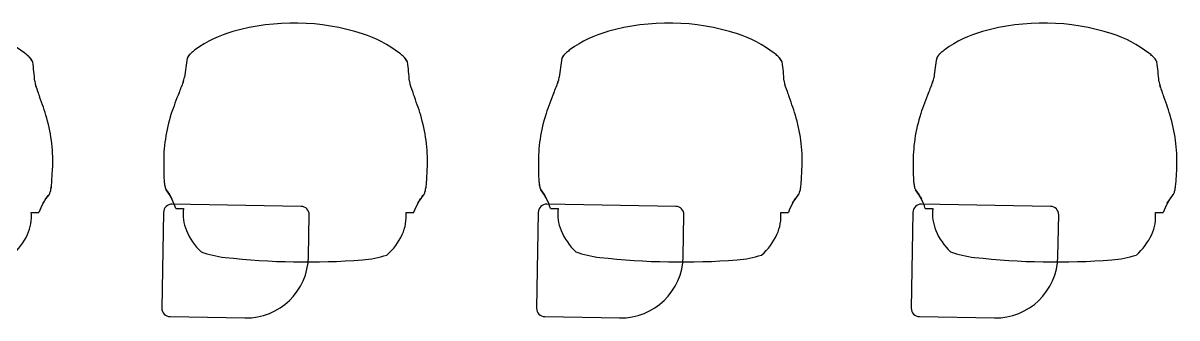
# Model space of a CAD drawing. Header units: inches. Extents: x 318758 to 339823, y 367287 to 384892.
# Drawn here: x 322170 to 324941, y 372858 to 373566 of the extents above; entities that cross this region are included whole.
import ezdxf

# ---------------------------------------------------------------- set-up
doc = ezdxf.new("R2010")
doc.units = ezdxf.units.IN
doc.header["$MEASUREMENT"] = 0
doc.layers.add('freecads.com', color=7, linetype='Continuous')

msp = doc.modelspace()

# ---------------------------------------------------------------- linework, layer by layer
at = {"layer": 'freecads.com'}
for p, q in [((322239.2, 373188.4), (322240.6, 373214)), ((322507.5, 373225), (322508, 373199.5)), ((323139.2, 373188.4), (323140.6, 373214)), ((323407.5, 373225), (323408, 373199.5)), ((324039.2, 373188.4), (324040.6, 373214)), ((324307.5, 373225), (324308, 373199.5)), ((324939.2, 373188.4), (324940.6, 373214)), ((322837.4, 373125.6), (322527.5, 373131)), ((323737.4, 373125.6), (323427.5, 373131)), ((324637.4, 373125.6), (324327.5, 373131)), ((322189.6, 373111.1), (322208, 373110.8)), ((322507.1, 373111.4), (322503.1, 372881.4)), ((322536.5, 373120.8), (322554.9, 373120.5)), ((322855.3, 373005.3), (322857.1, 373105.3)), ((323089.6, 373111.1), (323108, 373110.8)), ((323407.1, 373111.4), (323403.1, 372881.4)), ((323436.5, 373120.8), (323454.9, 373120.5)), ((323755.3, 373005.3), (323757.1, 373105.3)), ((323989.6, 373111.1), (324008, 373110.8)), ((324307.1, 373111.4), (324303.1, 372881.4)), ((324336.5, 373120.8), (324354.9, 373120.5)), ((324655.3, 373005.3), (324657.1, 373105.3)), ((324889.6, 373111.1), (324908, 373110.8)), ((322522.7, 372861.1), (322702.7, 372857.9)), ((323422.7, 372861.1), (323602.7, 372857.9)), ((324322.7, 372861.1), (324502.7, 372857.9))]:
    msp.add_line(p, q, dxfattribs=at)
for centre, radius, start, end in [((322750, 373273), 283, 105.5907, 125.8822), ((322820.6, 373024.9), 541, 72.2619, 105.7381), ((323650, 373273), 283, 105.5907, 125.8822), ((323720.6, 373024.9), 541, 72.2619, 105.7381), ((324550, 373273), 283, 105.5907, 125.8822), ((324620.6, 373024.9), 541, 72.2619, 105.7381), ((321999.9, 373270.4), 283, 52.1178, 72.4093), ((322899.9, 373270.4), 283, 52.1178, 72.4093), ((323799.9, 373270.4), 283, 52.1178, 72.4093), ((324699.9, 373270.4), 283, 52.1178, 72.4093), ((322066.1, 373356.5), 174.5, 48.1264, 51.9094), ((322597.4, 373466), 36.8, 127.4418, 154.7108), ((322686.9, 373361.3), 174.5, 126.0906, 129.8736), ((322966.1, 373356.5), 174.5, 48.1264, 51.9094), ((323497.4, 373466), 36.8, 127.4418, 154.7108), ((323586.9, 373361.3), 174.5, 126.0906, 129.8736), ((323866.1, 373356.5), 174.5, 48.1264, 51.9094), ((324397.4, 373466), 36.8, 127.4418, 154.7108), ((324486.9, 373361.3), 174.5, 126.0906, 129.8736), ((324766.1, 373356.5), 174.5, 48.1264, 51.9094), ((322159.1, 373457.9), 36.8, 23.2892, 50.5582), ((321711.5, 373399.5), 486.9, 3.1683, 8.6207), ((323042.7, 373392), 486.9, 169.3793, 174.8316), ((323059.1, 373457.9), 36.8, 23.2892, 50.5582), ((322611.5, 373399.5), 486.9, 3.1683, 8.6207), ((323942.7, 373392), 486.9, 169.3793, 174.8316), ((323959.1, 373457.9), 36.8, 23.2892, 50.5582), ((323511.5, 373399.5), 486.9, 3.1683, 8.6207), ((324842.7, 373392), 486.9, 169.3793, 174.8316), ((324859.1, 373457.9), 36.8, 23.2892, 50.5582), ((324411.5, 373399.5), 486.9, 3.1683, 8.6207), ((322444.4, 373459.7), 115.8, 335.5912, 348.129), ((323344.4, 373459.7), 115.8, 335.5912, 348.129), ((324244.4, 373459.7), 115.8, 335.5912, 348.129), ((322311.8, 373446.3), 115.8, 189.8687, 202.4096), ((322212.3, 373540.9), 361.4, 336.828, 339.0636), ((323211.8, 373446.3), 115.8, 189.8687, 202.4096), ((323112.3, 373540.9), 361.4, 336.828, 339.0636), ((324111.8, 373446.3), 115.8, 189.8687, 202.4096), ((324012.3, 373540.9), 361.4, 336.828, 339.0636), ((325011.8, 373446.3), 115.8, 189.8687, 202.4096), ((322546.6, 373519.4), 361.4, 198.9363, 201.172), ((321662.6, 373177.3), 586.5, 15.8942, 21.145), ((323083.9, 373168.2), 586.5, 156.8555, 162.1062), ((323446.6, 373519.4), 361.4, 198.9363, 201.172), ((322562.6, 373177.3), 586.5, 15.8942, 21.145), ((323983.9, 373168.2), 586.5, 156.8555, 162.1062), ((324346.6, 373519.4), 361.4, 198.9363, 201.172), ((323462.6, 373177.3), 586.5, 15.8942, 21.145), ((324883.9, 373168.2), 586.5, 156.8555, 162.1062), ((325246.6, 373519.4), 361.4, 198.9363, 201.172), ((324362.6, 373177.3), 586.5, 15.8942, 21.145), ((321863.4, 373234.4), 377.7, 356.8916, 15.8975), ((322885.2, 373232.3), 377.7, 162.1025, 181.1084), ((322763.4, 373234.4), 377.7, 356.8916, 15.8975), ((323785.2, 373232.3), 377.7, 162.1025, 181.1084), ((323663.4, 373234.4), 377.7, 356.8916, 15.8975), ((324685.2, 373232.3), 377.7, 162.1025, 181.1084), ((324563.4, 373234.4), 377.7, 356.8916, 15.8975), ((322404.7, 373081.1), 137.6, 16.7695, 37.7281), ((323304.7, 373081.1), 137.6, 16.7695, 37.7281), ((324204.7, 373081.1), 137.6, 16.7695, 37.7281), ((322338.2, 373066.5), 137.6, 140.2719, 161.2305), ((322527.1, 373111), 20, 89, 179), ((323238.2, 373066.5), 137.6, 140.2719, 161.2305), ((323427.1, 373111), 20, 89, 179), ((324138.2, 373066.5), 137.6, 140.2719, 161.2305), ((324327.1, 373111), 20, 89, 179), ((325038.2, 373066.5), 137.6, 140.2719, 161.2305), ((322085.6, 373101.8), 104.4, 335.4075, 5.0968), ((322658.5, 373107.6), 104.4, 172.9032, 202.5925), ((322837.1, 373105.6), 20, 359, 89), ((322985.6, 373101.8), 104.4, 335.4075, 5.0968), ((323558.5, 373107.6), 104.4, 172.9032, 202.5925), ((323737.1, 373105.6), 20, 359, 89), ((323885.6, 373101.8), 104.4, 335.4075, 5.0968), ((324458.5, 373107.6), 104.4, 172.9032, 202.5925), ((324637.1, 373105.6), 20, 359, 89), ((324785.6, 373101.8), 104.4, 335.4075, 5.0968), ((322047.4, 373119.3), 146.4, 311.0966, 335.4075), ((322697.3, 373123.7), 146.4, 202.5925, 226.9034), ((322947.4, 373119.3), 146.4, 311.0966, 335.4075), ((323597.3, 373123.7), 146.4, 202.5925, 226.9034), ((323847.4, 373119.3), 146.4, 311.0966, 335.4075), ((324497.3, 373123.7), 146.4, 202.5925, 226.9034), ((324747.4, 373119.3), 146.4, 311.0966, 335.4075), ((322682, 373247.1), 245.4, 249.8057, 263.655), ((322850.6, 374763.6), 1771.3, 263.655, 274.345), ((322705.3, 373007.9), 150, 269, 359), ((322965.5, 373251.2), 254.5, 274.345, 287.8748), ((323582, 373247.1), 245.4, 249.8057, 263.655), ((323750.6, 374763.6), 1771.3, 263.655, 274.345), ((323605.3, 373007.9), 150, 269, 359), ((323865.5, 373251.2), 254.5, 274.345, 287.8748), ((324482, 373247.1), 245.4, 249.8057, 263.655), ((324650.6, 374763.6), 1771.3, 263.655, 274.345), ((324505.3, 373007.9), 150, 269, 359), ((324765.5, 373251.2), 254.5, 274.345, 287.8748), ((322523.1, 372881.1), 20, 179, 269), ((323423.1, 372881.1), 20, 179, 269), ((324323.1, 372881.1), 20, 179, 269)]:
    msp.add_arc(centre, radius, start, end, dxfattribs=at)
for points in [[(322576.6, 373496.5), (322575.7, 373495.8), (322573.9, 373494.3), (322571.6, 373492), (322569.3, 373489.7), (322567.3, 373487.4), (322565.7, 373485.1), (322564.9, 373483.6), (322564.6, 373483)], [(323476.6, 373496.5), (323475.7, 373495.8), (323473.9, 373494.3), (323471.6, 373492), (323469.3, 373489.7), (323467.3, 373487.4), (323465.7, 373485.1), (323464.9, 373483.6), (323464.6, 373483)], [(324376.6, 373496.5), (324375.7, 373495.8), (324373.9, 373494.3), (324371.6, 373492), (324369.3, 373489.7), (324367.3, 373487.4), (324365.7, 373485.1), (324364.9, 373483.6), (324364.6, 373483)], [(322192.5, 373473.8), (322192.2, 373474.4), (322191.5, 373475.9), (322189.9, 373478.2), (322188.1, 373480.7), (322185.9, 373483.1), (322183.6, 373485.4), (322181.9, 373487), (322181, 373487.7)], [(323092.5, 373473.8), (323092.2, 373474.4), (323091.5, 373475.9), (323089.9, 373478.2), (323088.1, 373480.7), (323085.9, 373483.1), (323083.6, 373485.4), (323081.9, 373487), (323081, 373487.7)], [(323992.5, 373473.8), (323992.2, 373474.4), (323991.5, 373475.9), (323989.9, 373478.2), (323988.1, 373480.7), (323985.9, 373483.1), (323983.6, 373485.4), (323981.9, 373487), (323981, 373487.7)], [(324892.5, 373473.8), (324892.2, 373474.4), (324891.5, 373475.9), (324889.9, 373478.2), (324888.1, 373480.7), (324885.9, 373483.1), (324883.6, 373485.4), (324881.9, 373487), (324881, 373487.7)], [(322201.2, 373412.2), (322200.9, 373413.1), (322200.6, 373414), (322200.4, 373414.9)], [(322554.7, 373424.4), (322554.4, 373423.6), (322554.1, 373422.7), (322553.8, 373421.8)], [(323101.2, 373412.2), (323100.9, 373413.1), (323100.6, 373414), (323100.4, 373414.9)], [(323454.7, 373424.4), (323454.4, 373423.6), (323454.1, 373422.7), (323453.8, 373421.8)], [(324001.2, 373412.2), (324000.9, 373413.1), (324000.6, 373414), (324000.4, 373414.9)], [(324354.7, 373424.4), (324354.4, 373423.6), (324354.1, 373422.7), (324353.8, 373421.8)], [(324901.2, 373412.2), (324900.9, 373413.1), (324900.6, 373414), (324900.4, 373414.9)], [(322232.4, 373154.5), (322232.9, 373155), (322233.7, 373156.5), (322235, 373159.7), (322236.1, 373163.9), (322237.2, 373169), (322237.7, 373172.8), (322238, 373174.8)], [(322513.6, 373165.3), (322519, 373158), (322523.6, 373150.8), (322527.3, 373143.5)], [(323132.4, 373154.5), (323132.9, 373155), (323133.7, 373156.5), (323135, 373159.7), (323136.1, 373163.9), (323137.2, 373169), (323137.7, 373172.8), (323138, 373174.8)], [(323413.6, 373165.3), (323419, 373158), (323423.6, 373150.8), (323427.3, 373143.5)], [(324032.4, 373154.5), (324032.9, 373155), (324033.7, 373156.5), (324035, 373159.7), (324036.1, 373163.9), (324037.2, 373169), (324037.7, 373172.8), (324038, 373174.8)], [(324313.6, 373165.3), (324319, 373158), (324323.6, 373150.8), (324327.3, 373143.5)], [(324932.4, 373154.5), (324932.9, 373155), (324933.7, 373156.5), (324935, 373159.7), (324936.1, 373163.9), (324937.2, 373169), (324937.7, 373172.8), (324938, 373174.8)], [(322217.9, 373133.2), (322221.9, 373140.3), (322226.8, 373147.4), (322232.4, 373154.5)], [(323117.9, 373133.2), (323121.9, 373140.3), (323126.8, 373147.4), (323132.4, 373154.5)], [(324017.9, 373133.2), (324021.9, 373140.3), (324026.8, 373147.4), (324032.4, 373154.5)], [(324917.9, 373133.2), (324921.9, 373140.3), (324926.8, 373147.4), (324932.4, 373154.5)]]:
    msp.add_open_spline(points, degree=3, dxfattribs=at)
for points, knots in [([(322232.4, 373154.5), (322232.9, 373155), (322233.8, 373156.5), (322235, 373159.8), (322236.2, 373164.1), (322237.6, 373171), (322238.6, 373179.4), (322239.1, 373186.1), (322239.2, 373188.4)], [0, 0, 0, 0, 0.142857, 0.285714, 0.428571, 0.571429, 0.857143, 1, 1, 1, 1]), ([(322508, 373199.5), (322508, 373197.1), (322508.2, 373192.6), (322508.8, 373184), (322509.8, 373176.5), (322511.2, 373170.7), (322512.3, 373167.3), (322513.1, 373165.8), (322513.6, 373165.3)], [0, 0, 0, 0, 0.142857, 0.285714, 0.571429, 0.714286, 0.857143, 1, 1, 1, 1]), ([(322508.7, 373185.8), (322509.1, 373181.8), (322509.9, 373176.3), (322511.2, 373170.6), (322512.3, 373167.3), (322513.1, 373165.8), (322513.6, 373165.3)], [0.2857143, 0.2857143, 0.2857143, 0.2857143, 0.5714286, 0.7142857, 0.8571429, 1, 1, 1, 1]), ([(323132.4, 373154.5), (323132.9, 373155), (323133.8, 373156.5), (323135, 373159.8), (323136.2, 373164.1), (323137.6, 373171), (323138.6, 373179.4), (323139.1, 373186.1), (323139.2, 373188.4)], [0, 0, 0, 0, 0.142857, 0.285714, 0.428571, 0.571429, 0.857143, 1, 1, 1, 1]), ([(323408, 373199.5), (323408, 373197.1), (323408.2, 373192.6), (323408.8, 373184), (323409.8, 373176.5), (323411.2, 373170.7), (323412.3, 373167.3), (323413.1, 373165.8), (323413.6, 373165.3)], [0, 0, 0, 0, 0.142857, 0.285714, 0.571429, 0.714286, 0.857143, 1, 1, 1, 1]), ([(323408.7, 373185.8), (323409.1, 373181.8), (323409.9, 373176.3), (323411.2, 373170.6), (323412.3, 373167.3), (323413.1, 373165.8), (323413.6, 373165.3)], [0.2857143, 0.2857143, 0.2857143, 0.2857143, 0.5714286, 0.7142857, 0.8571429, 1, 1, 1, 1]), ([(324032.4, 373154.5), (324032.9, 373155), (324033.8, 373156.5), (324035, 373159.8), (324036.2, 373164.1), (324037.6, 373171), (324038.6, 373179.4), (324039.1, 373186.1), (324039.2, 373188.4)], [0, 0, 0, 0, 0.142857, 0.285714, 0.428571, 0.571429, 0.857143, 1, 1, 1, 1]), ([(324308, 373199.5), (324308, 373197.1), (324308.2, 373192.6), (324308.8, 373184), (324309.8, 373176.5), (324311.2, 373170.7), (324312.3, 373167.3), (324313.1, 373165.8), (324313.6, 373165.3)], [0, 0, 0, 0, 0.142857, 0.285714, 0.571429, 0.714286, 0.857143, 1, 1, 1, 1]), ([(324308.7, 373185.8), (324309.1, 373181.8), (324309.9, 373176.3), (324311.2, 373170.6), (324312.3, 373167.3), (324313.1, 373165.8), (324313.6, 373165.3)], [0.2857143, 0.2857143, 0.2857143, 0.2857143, 0.5714286, 0.7142857, 0.8571429, 1, 1, 1, 1]), ([(324932.4, 373154.5), (324932.9, 373155), (324933.8, 373156.5), (324935, 373159.8), (324936.2, 373164.1), (324937.6, 373171), (324938.6, 373179.4), (324939.1, 373186.1), (324939.2, 373188.4)], [0, 0, 0, 0, 0.142857, 0.285714, 0.428571, 0.571429, 0.857143, 1, 1, 1, 1])]:
    msp.add_open_spline(points, degree=3, knots=knots, dxfattribs=at)

doc.saveas('drawing.dxf')
